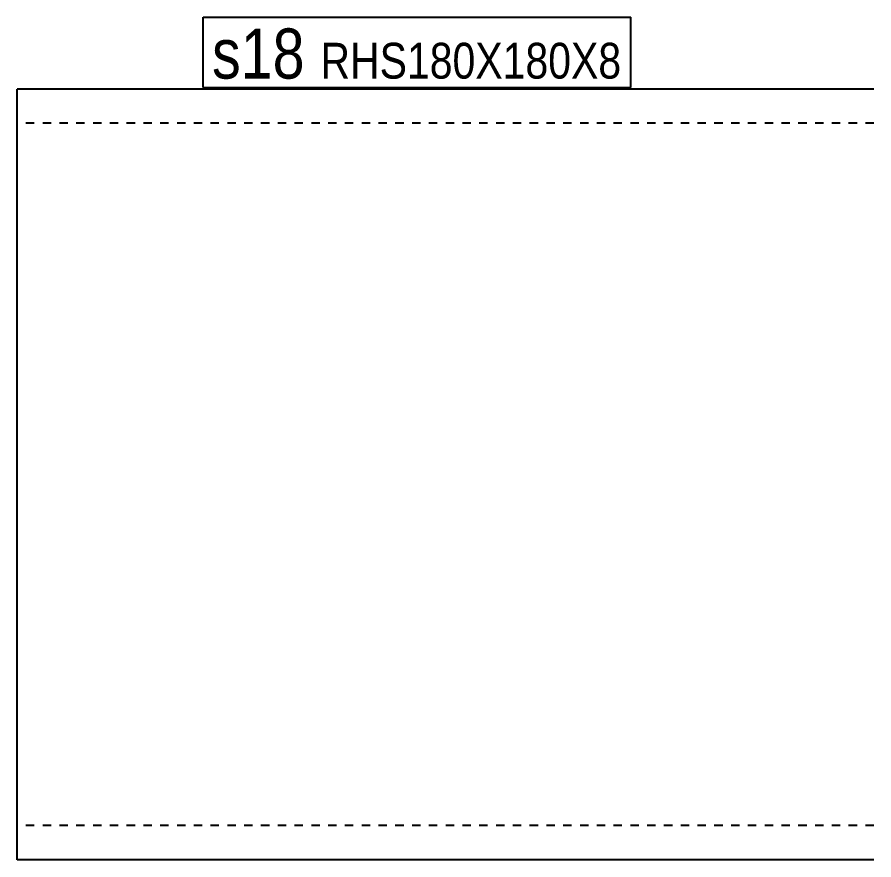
# Model space of a CAD drawing. Header units: millimetres. Extents: x 8 to 21594, y 10 to 324.
# Drawn here: x 13933.8 to 14133.8, y 15.8 to 212.6 of the extents above; entities that cross this region are included whole.
import ezdxf

# ---------------------------------------------------------------- set-up
doc = ezdxf.new("R2010")
doc.units = ezdxf.units.MM
doc.linetypes.add('DXK_LINE_DOT2', pattern=[3.9198, 1.9599, -1.9599])
doc.layers.add('STÅL', color=7, linetype='Continuous')
doc.layers.add('TEKST', color=7, linetype='Continuous')
doc.styles.add('Arial Narrow', font='ARIALN.TTF', dxfattribs={"height": 0.2})

msp = doc.modelspace()

# ---------------------------------------------------------------- linework, layer by layer
at = {"layer": 'STÅL', "color": 2, "linetype": 'Continuous'}
for p, q in [((14133.78, 195.75), (13933.78, 195.75)), ((13933.78, 31.75), (13933.78, 195.75)), ((13933.78, 20.44), (13933.78, 31.75)), ((13933.78, 15.75), (13933.78, 20.44)), ((14133.78, 15.75), (13933.78, 15.75))]:
    msp.add_line(p, q, dxfattribs=at)
at = {"layer": 'STÅL', "color": 7, "linetype": 'DXK_LINE_DOT2'}
for p, q in [((14133.78, 187.75), (13933.78, 187.75)), ((13933.78, 25.63), (13933.78, 31.75)), ((13933.78, 24.36), (13933.78, 25.63)), ((13933.78, 23.75), (13933.78, 24.36)), ((14133.78, 23.75), (13933.78, 23.75)), ((13933.78, 20.44), (13933.78, 23.75))]:
    msp.add_line(p, q, dxfattribs=at)
at = {"layer": 'TEKST', "color": 7, "linetype": 'Continuous'}
for p, q in [((13977.18, 212.55), (14077.04, 212.55)), ((13977.18, 196.1), (13977.18, 212.55)), ((14077.04, 196.1), (14077.04, 212.55)), ((13977.18, 196.1), (14077.04, 196.1))]:
    msp.add_line(p, q, dxfattribs=at)

# ---------------------------------------------------------------- wipeouts: each hides what was drawn before it
at = {"color": 0}
for points in [[(14000.93, 198.2), (14000.93, 210.45), (13979.28, 210.45), (13979.28, 198.2)], [(14074.94, 198.2), (14074.94, 206.95), (14004.6, 206.95), (14004.6, 198.2)]]:
    msp.add_wipeout(points, dxfattribs=at).dxf.layer = 'TEKST'

# ---------------------------------------------------------------- next in the draw order: wipeouts: each hides what was drawn before it
for points in [[(14000.93, 198.2), (14000.93, 210.45), (13979.28, 210.45), (13979.28, 198.2)], [(14074.94, 198.2), (14074.94, 206.95), (14004.6, 206.95), (14004.6, 198.2)]]:
    msp.add_wipeout(points, dxfattribs=at).dxf.layer = 'TEKST'

# ---------------------------------------------------------------- next in the draw order: texts
at = {"layer": 'TEKST', "color": 3, "style": 'Arial Narrow'}
for s, height, p in [('s18', 11.692, (13979.28, 198.2)), ('RHS180X180X8', 8.3512, (14004.6, 198.2))]:
    msp.add_text(s, height=height, dxfattribs=at).set_placement(p)

doc.saveas('drawing.dxf')
